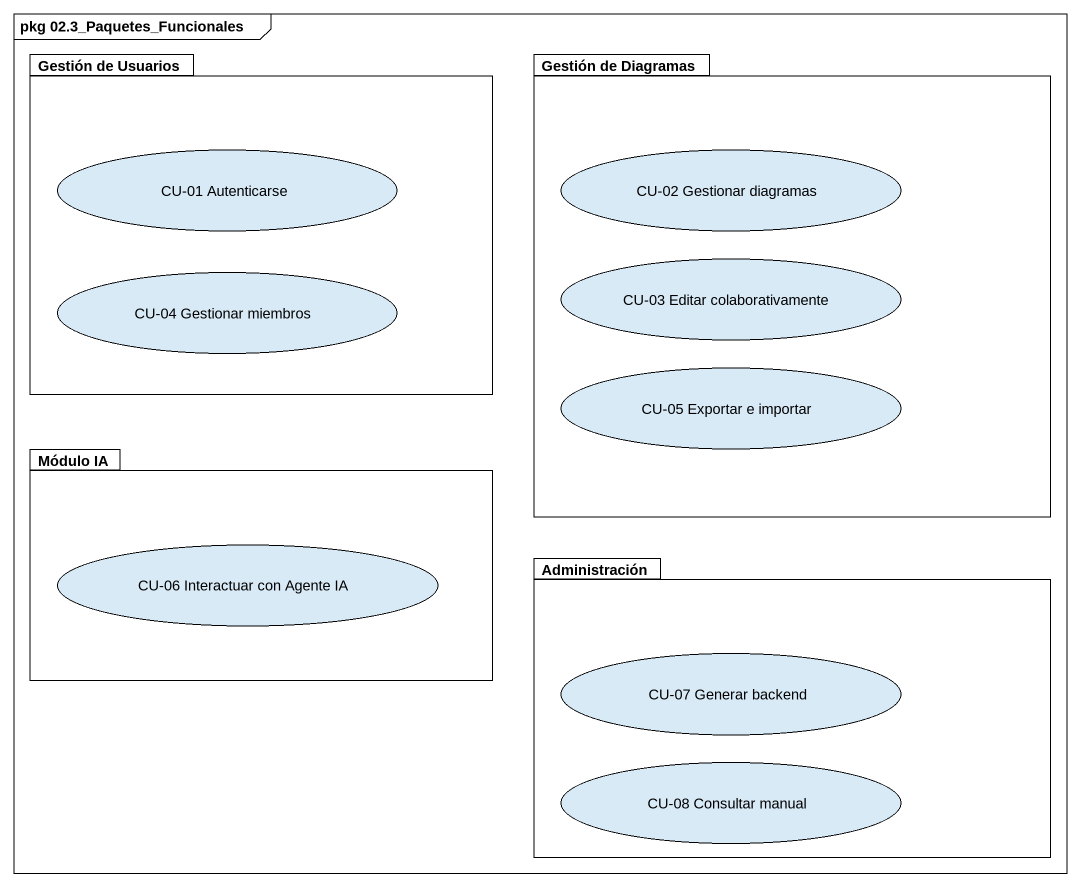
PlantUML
@startuml
mainframe pkg 02.3_Paquetes_Funcionales
package "Gestión de Usuarios" as Gestión_de_Usuarios {
  usecase "CU-01 Autenticarse" as CU_01_Autenticarse
  usecase "CU-04 Gestionar miembros" as CU_04_Gestionar_miembros
}
package "Gestión de Diagramas" as Gestión_de_Diagramas {
  usecase "CU-02 Gestionar diagramas" as CU_02_Gestionar_diagramas
  usecase "CU-03 Editar colaborativamente" as CU_03_Editar
  usecase "CU-05 Exportar e importar" as CU_05_Exportar_e_importar
}
package "Módulo IA" as Módulo_IA {
  usecase "CU-06 Interactuar con Agente IA" as CU_06_Interactuar_con
}
package Administración {
  usecase "CU-07 Generar backend" as CU_07_Generar_backend
  usecase "CU-08 Consultar manual" as CU_08_Consultar_manual
}
@enduml
